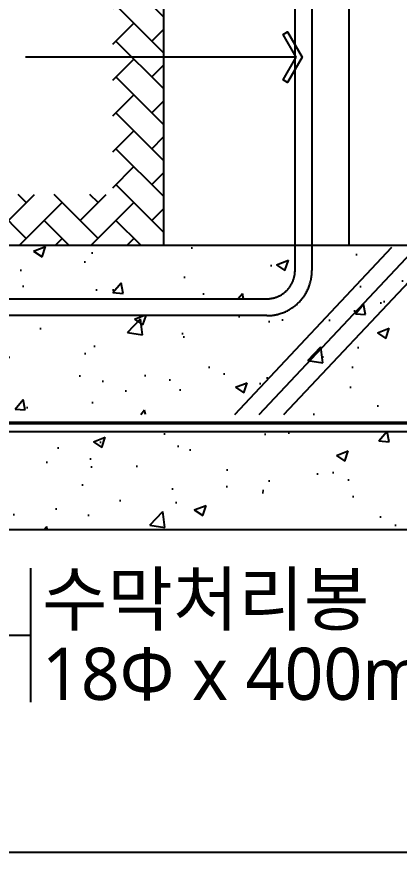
# Model space of a CAD drawing. Header units: millimetres. Extents: x 3355 to 129505, y 4600 to 34300.
# Drawn here: x 117175 to 118275, y 17930 to 20331 of the extents above; entities that cross this region are included whole.
import ezdxf

# ---------------------------------------------------------------- set-up
doc = ezdxf.new("R2010")
doc.units = ezdxf.units.MM
doc.header["$LTSCALE"] = 800
doc.linetypes.add('HD3', pattern=[6.25, 5, -1.25])
for name, color, linetype in [('DIM', 6, 'Continuous'), ('HATCH', 253, 'Continuous'), ('SYM', 3, 'Continuous'), ('TEXT', 3, 'Continuous')]:
    doc.layers.add(name, color=color, linetype=linetype)
doc.styles.add('GHS', font='malgun.ttf')
pattern_1 = [(50, (71066.19, 19999.84), (348.5884, -30.4975), [36.45, -400.95]), (355, (71066.2, 19999.84), (-67.4331, 365.5654), [29.16, -320.76]), (100.4514, (71095.23, 19997.3), (281.1556, 335.0676), [30.9777, -340.755]), (46.1842, (71066.2, 20097.04), (518.679, -80.4422), [54.675, -601.425]), (96.6356, (71109.4, 20090.33), (454.246, 473.4213), [46.4666, -511.1325]), (351.1842, (71066.2, 20097.04), (454.246, 473.4216), [43.74, -481.14]), (21, (71114.79, 20072.74), (290.0968, -195.6728), [36.45, -400.95]), (326, (71114.8, 20072.74), (118.2513, 352.423), [29.16, -320.76]), (71.4514, (71138.96, 20056.43), (408.3482, 156.7498), [30.9777, -340.755]), (37.5, (71066.19, 19999.84), (5.9097, 161.7864), [0, -316.872, 0, -325.62, 0, -321.975]), (7.5, (71066.19, 19999.84), (127.8518, 191.6841), [0, -185.652, 0, -309.582, 0, -122.715]), (327.5, (70957.81, 19999.84), (259.4377, -10.96167), [0, -121.5, 0, -379.08, 0, -503.01]), (317.5, (70909.2, 19999.84), (283.4285, 48.651), [0, -157.95, 0, -251.748, 0, -357.21])]

msp = doc.modelspace()

# ---------------------------------------------------------------- hatches: boundary and pattern name
h = msp.add_hatch()
h.set_pattern_fill('AR-CONC', color=9, scale=48.6, angle=360, style=0)
h.set_pattern_definition(pattern_1)
h.paths.add_polyline_path([(119717.96637, 19674.85638), (118038.04248, 19674.85638), (118038.04248, 19601.71039, -0.4142174725), (117908.44248, 19472.10866), (116858.33774, 19472.10866, -0.3007464665), (116858.33774, 19495.09439), (116797.57412, 19495.09439, 0.4142135623), (116651.77412, 19349.29439), (116651.77412, 19342.04816), (116651.77412, 19187.6756), (119717.96637, 19187.6756)])
h.paths.add_polyline_path([(117989.44184, 19601.70866), (117989.44184, 19674.85638), (116275.2467, 19674.85638), (116275.2467, 19187.6756), (116651.77412, 19187.6756), (116651.77412, 19342.04816), (116651.77412, 19349.29439, -0.4142135623), (116797.57412, 19495.09439), (116858.33774, 19495.09439, -0.2698838379), (116858.33774, 19520.70866), (117908.44184, 19520.70866, 0.4142135624)])
h = msp.add_hatch()
h.set_pattern_fill('AR-CONC', color=9, scale=48.6, angle=360, style=0)
h.set_pattern_definition(pattern_1)
h.paths.add_polyline_path([(119717.96637, 18992.49816), (119632.03992, 19017.81736), (119803.89282, 19069.37323), (119717.96637, 19090.31967), (119717.96637, 19139.0756), (116651.77412, 19139.0756), (116651.77412, 18857.30571), (119717.96637, 18857.30571)])
h.paths.add_polyline_path([(116651.77412, 19139.0756), (116323.8467, 19139.0756), (116323.8467, 18857.30571), (116651.77412, 18857.30571)])
at = {"layer": 'HATCH'}
h = msp.add_hatch(dxfattribs=at)
h.set_pattern_fill('AR-HBONE', color=256, scale=18.225, angle=360, style=0)
h.set_pattern_definition([(45, (51375.44, 12219.84), (3e-14, 103.09617), [218.7, -72.9]), (135, (51426.99, 12271.386), (3e-14, 103.09617), [218.7, -72.9])])
h.paths.add_polyline_path([(117451.12601, 19820.65638), (117451.12601, 21154.60853), (115743.03211, 21154.60853), (115743.03211, 19339.83272), (116129.4467, 19339.83272), (116129.4467, 19820.65638)], flags=16)
h.paths.add_polyline_path([(117596.92601, 19674.85638), (117596.92601, 21614.47634), (115597.23211, 21614.47634), (115597.23211, 19194.03272), (116275.2467, 19194.03272), (116275.2467, 19674.85638)])

# ---------------------------------------------------------------- linework, layer by layer
at = {"color": 7}
for p, q in [((117596.92601, 21996.73011), (117596.92601, 19674.85638)), ((118129.99366, 20670.22978), (118129.99366, 19674.85638)), ((116275.2467, 19674.85638), (119717.96637, 19674.85638)), ((116323.8467, 19139.0756), (119717.96637, 19139.0756)), ((116275.2467, 18857.30571), (119717.96637, 18857.30571))]:
    msp.add_line(p, q, dxfattribs=at)
at = {"color": 3, "linetype": 'HD3'}
for p, q in [((117974.91319, 19601.70866), (117974.91319, 20597.95782)), ((118023.51383, 20595.71686), (118023.51383, 19601.70691)), ((116858.33774, 19520.70866), (117893.91319, 19520.70866)), ((117893.91406, 19472.10866), (116858.33774, 19472.10866))]:
    msp.add_line(p, q, dxfattribs=at)
at = {"color": 9}
for p, q in [((117801.44974, 19187.6756), (118253.59989, 19668.86372)), ((117872.19501, 19187.6756), (118324.34516, 19668.86372)), ((117942.94027, 19187.6756), (118395.09042, 19668.86372))]:
    msp.add_line(p, q, dxfattribs=at)
at = {"color": 9, "linetype": 'HD3', "const_width": 9.72}
msp.add_lwpolyline([(116299.5467, 18857.30571), (116299.5467, 19163.3756), (119717.96637, 19163.3756)], dxfattribs=at)
at = {"color": 3, "linetype": 'HD3'}
for centre, radius in [((117893.91319, 19601.70866), 81), ((117893.91383, 19601.70866), 129.6)]:
    msp.add_arc(centre, radius, 270, 0, dxfattribs=at)
at = {"layer": 'DIM'}
msp.add_line((117214.61431, 18745.93513), (117214.61431, 18360.96874), dxfattribs=at)
msp.add_lwpolyline([(117978.21815, 20215.1931), (117940.39854, 20280.69857), (117953.0252, 20287.98857), (117995.05368, 20215.1931), (117953.0252, 20142.39762), (117940.39854, 20149.68762)], close=True, dxfattribs=at)
for points in [[(117978.21815, 20215.1931), (117200.3755, 20215.1931)], [(116679.3402, 19018.56004), (117079.25438, 19018.56004), (117079.25438, 18553.45194), (117214.61431, 18553.45194)]]:
    msp.add_lwpolyline(points, dxfattribs=at)
at = {"layer": 'SYM'}
msp.add_line((115166.65575, 17929.54512), (123549.29973, 17929.54512), dxfattribs=at)

# ---------------------------------------------------------------- texts
at = {"layer": 'TEXT', "style": 'GHS'}
for s, p in [('수막처리봉', (117247.52345, 18582.7859)), ('18Φ x 400mm', (117247.52345, 18367.60153))]:
    msp.add_text(s, height=150, dxfattribs=at).set_placement(p)

doc.saveas('drawing.dxf')
